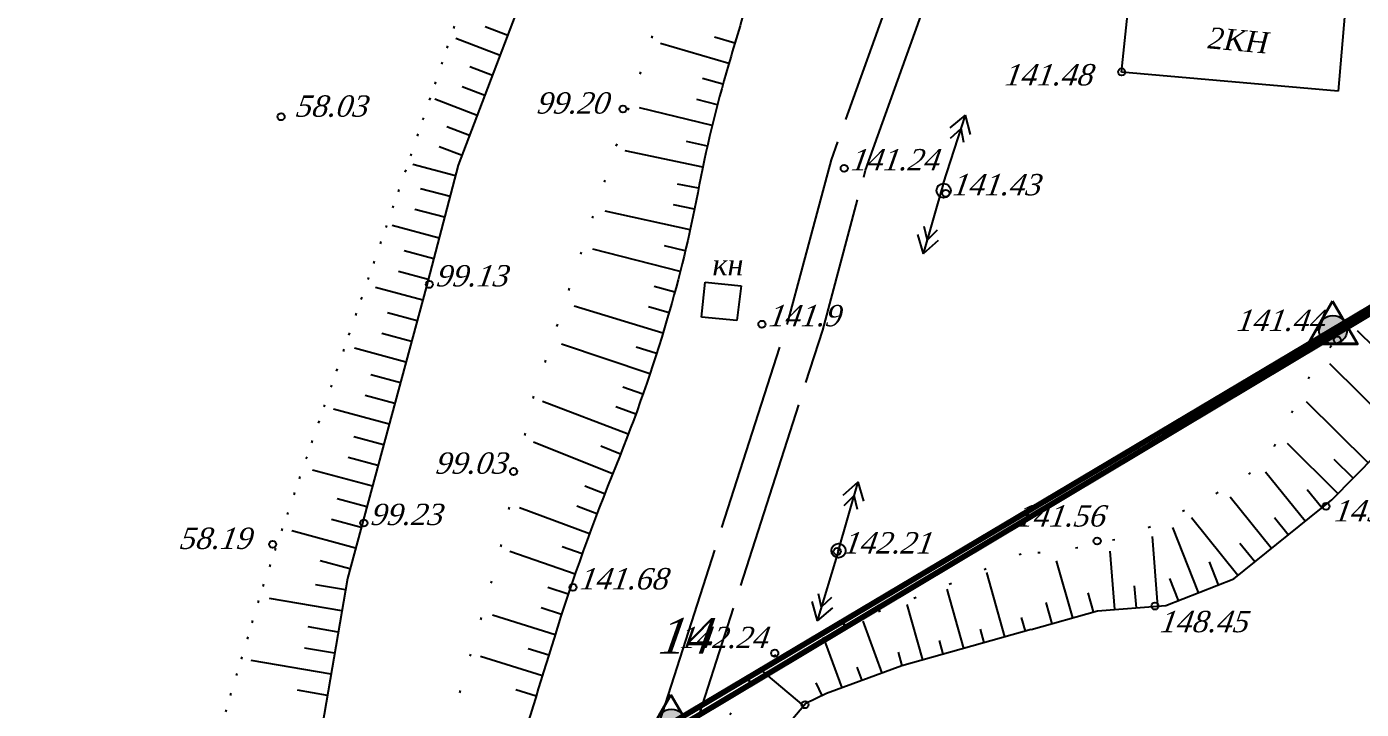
# Model space of a CAD drawing. Header units: millimetres. Extents: x 1400 to 7029, y -1119 to 1612.
# Drawn here: x 3235.7 to 3292, y 1296.1 to 1324.9 of the extents above; entities that cross this region are included whole.
import ezdxf
from ezdxf.lldxf.tags import DXFTag

# ---------------------------------------------------------------- set-up
doc = ezdxf.new("R2010")
doc.units = ezdxf.units.MM
doc.set_wipeout_variables(frame=1)
for name, pattern in [('ADOT1', [1.6, 0.1, -1.5]), ('AHIDDEN2', [3, 1.5, -1.5]), ('AHIDDEN5', [9, 8, -1]), ('KONTUR', [1.5, 0, -1.5])]:
    doc.linetypes.add(name, pattern=pattern)
for name, color, linetype in [('01_Горизонт_58', 7, 'Continuous'), ('01_Горизонт_72', 7, 'Continuous'), ('01_Горизонт_86', 7, 'Continuous'), ('02_Горизонт_100', 7, 'Continuous'), ('02_Горизонт_112', 7, 'Continuous'), ('0_Лицензия', 6, 'Continuous'), ('авт_дор', 7, 'Continuous'), ('НАДЗЕМКА', 7, 'Continuous'), ('ПИКЕТЫ', 7, 'Continuous'), ('РАСТИТ', 7, 'Continuous'), ('РЕЛЬЕФ', 7, 'Continuous'), ('СІТУАЦІЯ', 7, 'Continuous')]:
    doc.layers.add(name, color=color, linetype=linetype)
doc.styles.add('russ', font='timesi.ttf')
doc.styles.add('universw', font='timesi.ttf', dxfattribs={"oblique": 10})
tags = doc.linetypes.add('New Line1', pattern=[1.5, 1, -0.5]).pattern_tags.tags
tags[6:7] = [DXFTag(74, 4), DXFTag(75, 0), DXFTag(340, '0'), DXFTag(46, 1.0), DXFTag(50, 0.0), DXFTag(44, 0.0), DXFTag(45, 0.0)]
tags[4:5] = [DXFTag(74, 4), DXFTag(75, 0), DXFTag(340, '0'), DXFTag(46, 1.0), DXFTag(50, 0.0), DXFTag(44, 0.0), DXFTag(45, 0.0)]

# ---------------------------------------------------------------- blocks, each defined once
blk = doc.blocks.new('108')
at = {"color": 0, "linetype": 'Continuous', "lineweight": 0}
blk.add_wipeout([(0.506, -0.115), (0.515, -0.061), (0.519, -0.007), (0.517, 0.047), (0.509, 0.101), (0.496, 0.154), (0.477, 0.205), (0.453, 0.253), (0.424, 0.299), (0.39, 0.342), (0.352, 0.381), (0.31, 0.416), (0.265, 0.446), (0.217, 0.471), (0.166, 0.491), (0.114, 0.506), (0.06, 0.515), (0.006, 0.519), (-0.048, 0.517), (-0.102, 0.509), (-0.155, 0.496), (-0.206, 0.477), (-0.255, 0.453), (-0.301, 0.424), (-0.343, 0.39), (-0.382, 0.352), (-0.417, 0.31), (-0.447, 0.265), (-0.472, 0.217), (-0.493, 0.166), (-0.507, 0.114), (-0.517, 0.06), (-0.52, 0.006), (-0.518, -0.048), (-0.51, -0.102), (-0.497, -0.155), (-0.478, -0.206), (-0.454, -0.255), (-0.425, -0.301), (-0.391, -0.343), (-0.353, -0.382), (-0.311, -0.417), (-0.266, -0.447), (-0.218, -0.472), (-0.167, -0.493), (-0.115, -0.507), (-0.061, -0.517), (-0.007, -0.52), (0.047, -0.518), (0.101, -0.51), (0.154, -0.497), (0.205, -0.478), (0.253, -0.454), (0.299, -0.425), (0.342, -0.391), (0.381, -0.353), (0.416, -0.311), (0.446, -0.266), (0.471, -0.218), (0.492, -0.167)], dxfattribs=at)
at = {"linetype": 'Continuous'}
h = blk.add_hatch(color=0, dxfattribs=at)
edge = h.paths.add_edge_path()
edge.add_arc((0, 0), 0.0196, 0, 360)
at = {"color": 0, "linetype": 'Continuous'}
for radius in [0.5, 0.0196]:
    blk.add_circle((0, 0), radius, dxfattribs=at)
blk = doc.blocks.new('115_3')
at = {"color": 0, "linetype": 'Continuous'}
for p, q in [((0, 0), (5.1, 0)), ((3.223, 0.492), (4.098, 0)), ((3.223, -0.492), (4.098, 0)), ((3.907, 0.759), (5.1, 0)), ((3.907, -0.759), (5.1, 0))]:
    blk.add_line(p, q, dxfattribs=at)
blk = doc.blocks.new('A$C1A8735D8')
at = {"layer": 'СІТУАЦІЯ'}
for p, q in [((0, 2.66), (1.16, 13.58)), ((1.03, 13.59), (31.4, 10.93)), ((31.4, 10.93), (30.45, 0)), ((30.45, 0), (0, 2.66))]:
    blk.add_line(p, q, dxfattribs=at)
blk = doc.blocks.new('Licenzia')
at = {"linetype": 'New Line1', "lineweight": 25}
h = blk.add_hatch(color=6, dxfattribs=at)
h.dxf.hatch_style = 1
h.set_gradient(color1=(255, 0, 255), color2=(255, 0, 255), centered=1, tint=1, name='INVCYLINDER')
edge = h.paths.add_edge_path()
edge.add_arc((0, 0), 2, 0, 360)
at = {"color": 6, "linetype": 'Continuous', "lineweight": 40, "flags": 128}
blk.add_lwpolyline([(-0.08, 4.01), (-3.48, -1.99), (3.45, -1.99)], close=True, dxfattribs=at)
at = {"color": 10, "linetype": 'Continuous', "lineweight": 25}
blk.add_circle((0, 0), 2, dxfattribs=at)

msp = doc.modelspace()

# ---------------------------------------------------------------- linework, layer by layer
at = {"color": 7, "linetype": 'Continuous', "lineweight": 50, "flags": 128}
msp.add_lwpolyline([(3321.6162, 1442.5531), (3352.5862, 1378.3688, -0.3890194), (3341.7619, 1342.4171), (3263.709, 1296.0172, 0.1581167), (3262.4872, 1294.6265), (3247.8038, 1262.5504), (3254.4803, 1259.8593), (3253.1696, 1256.3419), (3238.9968, 1213.3162)], format="xyb", dxfattribs=at)
at = {"layer": '01_Горизонт_58', "color": 0, "linetype": 'Continuous'}
for p, q in [((3255.9646, 1324.5312), (3255.0078, 1324.8956)), ((3255.6431, 1323.687), (3253.7702, 1324.4003)), ((3255.3215, 1322.8428), (3254.3647, 1323.2072)), ((3255, 1321.9985), (3254.0432, 1322.363)), ((3254.3569, 1320.3101), (3253.4001, 1320.6745)), ((3254.0353, 1319.4658), (3253.0785, 1319.8303)), ((3253.7614, 1318.6063), (3251.9534, 1319.0815)), ((3253.5318, 1317.7326), (3252.278, 1318.0621)), ((3253.3021, 1316.8589), (3252.0484, 1317.1884)), ((3253.0725, 1315.9852), (3251.0864, 1316.5072)), ((3252.8429, 1315.1115), (3251.5892, 1315.4409)), ((3252.6133, 1314.2377), (3251.3596, 1314.5672)), ((3252.3796, 1313.3651), (3250.3905, 1313.9042)), ((3252.1433, 1312.4932), (3250.8913, 1312.8325)), ((3251.9069, 1311.6212), (3250.655, 1311.9606)), ((3251.6706, 1310.7493), (3249.5041, 1311.3365)), ((3251.4343, 1309.8774), (3250.1823, 1310.2167)), ((3251.198, 1309.0054), (3249.946, 1309.3448)), ((3250.9616, 1308.1335), (3248.6177, 1308.7688)), ((3250.7253, 1307.2616), (3249.4733, 1307.6009)), ((3250.2527, 1305.5177), (3247.7314, 1306.2011)), ((3250.489, 1306.3896), (3249.237, 1306.729)), ((3250.0163, 1304.6458), (3248.7644, 1304.9851)), ((3249.78, 1303.7738), (3248.528, 1304.1132)), ((3249.5437, 1302.9019), (3246.8596, 1303.6294)), ((3249.3074, 1302.03), (3248.0554, 1302.3693)), ((3249.1164, 1301.148), (3247.8508, 1301.364)), ((3248.9645, 1300.2575), (3245.9135, 1300.778)), ((3248.8126, 1299.367), (3247.5469, 1299.5829)), ((3248.6606, 1298.4765), (3247.395, 1298.6924)), ((3248.5087, 1297.586), (3245.1307, 1298.1623)), ((3248.3568, 1296.6954), (3247.0912, 1296.9114))]:
    msp.add_line(p, q, dxfattribs=at)
at = {"layer": '01_Горизонт_58', "linetype": 'ADOT1', "flags": 128}
msp.add_lwpolyline([(3265.4218, 1371.2424), (3263.9317, 1366.5134), (3261.5166, 1356.4688), (3260.4815, 1350.304), (3260.0035, 1345.232), (3259.6585, 1341.8263), (3258.5803, 1337.8171), (3255.6974, 1330.804), (3251.9712, 1319.7678), (3247.1993, 1305.9439), (3245.6713, 1301.4228), (3243.1961, 1293.1523), (3242.9248, 1292.1991)], dxfattribs=at)
at = {"layer": '01_Горизонт_58', "color": 0, "linetype": 'Continuous', "flags": 128}
msp.add_lwpolyline([(3266.8388, 1370.8746), (3265.6265, 1366.1387), (3264.094, 1360.8862), (3262.7318, 1354.9574), (3261.7685, 1348.3918), (3261.4182, 1342.7016), (3261.243, 1339.7251), (3259.9224, 1335.541), (3257.8206, 1330.8138), (3256.507, 1325.9552), (3253.8803, 1319.0587), (3252.5229, 1313.8938), (3249.1982, 1301.6271), (3247.9827, 1294.503), (3247.4792, 1291.3467)], dxfattribs=at)
at = {"layer": '01_Горизонт_58', "color": 7, "linetype": 'Continuous'}
for centre in [(3246.4003, 1321.0995), (3246.4003, 1321.0995), (3252.6572, 1314.0292), (3249.8924, 1303.9654), (3246.0433, 1303.0665)]:
    msp.add_circle(centre, 0.15, dxfattribs=at)
at = {"layer": '01_Горизонт_72', "color": 0, "linetype": 'Continuous'}
for p, q in [((3255.9646, 1324.5312), (3255.0078, 1324.8956)), ((3255.6431, 1323.687), (3253.7702, 1324.4003)), ((3255.3215, 1322.8428), (3254.3647, 1323.2072)), ((3255, 1321.9985), (3254.0432, 1322.363)), ((3254.3569, 1320.3101), (3253.4001, 1320.6745)), ((3254.0353, 1319.4658), (3253.0785, 1319.8303)), ((3253.7614, 1318.6063), (3251.9534, 1319.0815)), ((3253.5318, 1317.7326), (3252.278, 1318.0621)), ((3253.3021, 1316.8589), (3252.0484, 1317.1884)), ((3253.0725, 1315.9852), (3251.0864, 1316.5072)), ((3252.8429, 1315.1115), (3251.5892, 1315.4409)), ((3252.6133, 1314.2377), (3251.3596, 1314.5672)), ((3252.3796, 1313.3651), (3250.3905, 1313.9042)), ((3252.1433, 1312.4932), (3250.8913, 1312.8325)), ((3251.9069, 1311.6212), (3250.655, 1311.9606)), ((3251.6706, 1310.7493), (3249.5041, 1311.3365)), ((3251.4343, 1309.8774), (3250.1823, 1310.2167)), ((3251.198, 1309.0054), (3249.946, 1309.3448)), ((3250.9616, 1308.1335), (3248.6177, 1308.7688)), ((3250.7253, 1307.2616), (3249.4733, 1307.6009)), ((3250.2527, 1305.5177), (3247.7314, 1306.2011)), ((3250.489, 1306.3896), (3249.237, 1306.729)), ((3250.0163, 1304.6458), (3248.7644, 1304.9851)), ((3249.78, 1303.7738), (3248.528, 1304.1132)), ((3249.5437, 1302.9019), (3246.8596, 1303.6294)), ((3249.3074, 1302.03), (3248.0554, 1302.3693)), ((3249.1164, 1301.148), (3247.8508, 1301.364)), ((3248.9645, 1300.2575), (3245.9135, 1300.778)), ((3248.8126, 1299.367), (3247.5469, 1299.5829)), ((3248.6606, 1298.4765), (3247.395, 1298.6924)), ((3248.5087, 1297.586), (3245.1307, 1298.1623)), ((3248.3568, 1296.6954), (3247.0912, 1296.9114))]:
    msp.add_line(p, q, dxfattribs=at)
at = {"layer": '01_Горизонт_72', "color": 7, "linetype": 'Continuous'}
for centre in [(3246.4003, 1321.0995), (3252.6572, 1314.0292), (3249.8924, 1303.9654), (3246.0433, 1303.0665)]:
    msp.add_circle(centre, 0.15, dxfattribs=at)
at = {"layer": '01_Горизонт_86', "color": 0, "linetype": 'Continuous'}
for p, q in [((3255.9646, 1324.5312), (3255.0078, 1324.8956)), ((3255.6431, 1323.687), (3253.7702, 1324.4003)), ((3255.3215, 1322.8428), (3254.3647, 1323.2072)), ((3255, 1321.9985), (3254.0432, 1322.363)), ((3254.6784, 1321.1543), (3252.8929, 1321.8344)), ((3254.3569, 1320.3101), (3253.4001, 1320.6745)), ((3254.0353, 1319.4658), (3253.0785, 1319.8303)), ((3253.7614, 1318.6063), (3251.9534, 1319.0815)), ((3253.5318, 1317.7326), (3252.278, 1318.0621)), ((3253.3021, 1316.8589), (3252.0484, 1317.1884)), ((3253.0725, 1315.9852), (3251.0864, 1316.5072)), ((3252.8429, 1315.1115), (3251.5892, 1315.4409)), ((3252.6133, 1314.2377), (3251.3596, 1314.5672)), ((3252.3796, 1313.3651), (3250.3905, 1313.9042)), ((3252.1433, 1312.4932), (3250.8913, 1312.8325)), ((3251.9069, 1311.6212), (3250.655, 1311.9606)), ((3251.6706, 1310.7493), (3249.5041, 1311.3365)), ((3251.4343, 1309.8774), (3250.1823, 1310.2167)), ((3251.198, 1309.0054), (3249.946, 1309.3448)), ((3250.9616, 1308.1335), (3248.6177, 1308.7688)), ((3250.7253, 1307.2616), (3249.4733, 1307.6009)), ((3250.2527, 1305.5177), (3247.7314, 1306.2011)), ((3250.489, 1306.3896), (3249.237, 1306.729)), ((3250.0163, 1304.6458), (3248.7644, 1304.9851)), ((3249.78, 1303.7738), (3248.528, 1304.1132)), ((3249.5437, 1302.9019), (3246.8596, 1303.6294)), ((3249.3074, 1302.03), (3248.0554, 1302.3693)), ((3249.1164, 1301.148), (3247.8508, 1301.364)), ((3248.9645, 1300.2575), (3245.9135, 1300.778)), ((3248.8126, 1299.367), (3247.5469, 1299.5829)), ((3248.6606, 1298.4765), (3247.395, 1298.6924)), ((3248.5087, 1297.586), (3245.1307, 1298.1623)), ((3248.3568, 1296.6954), (3247.0912, 1296.9114))]:
    msp.add_line(p, q, dxfattribs=at)
at = {"layer": '01_Горизонт_86', "color": 7, "linetype": 'Continuous'}
for centre in [(3246.4003, 1321.0995), (3252.6572, 1314.0292), (3249.8924, 1303.9654), (3246.0433, 1303.0665)]:
    msp.add_circle(centre, 0.15, dxfattribs=at)
at = {"layer": '02_Горизонт_100', "color": 0, "linetype": 'Continuous'}
for p, q in [((3265.5516, 1324.2054), (3264.6885, 1324.4605)), ((3265.2972, 1323.341), (3262.4166, 1324.1847)), ((3265.0501, 1322.4746), (3264.1827, 1322.7147)), ((3264.5967, 1320.7306), (3261.5228, 1321.4783)), ((3264.8165, 1321.6044), (3263.9455, 1321.8308)), ((3264.3906, 1319.8535), (3263.5129, 1320.0524)), ((3264.1984, 1318.9732), (3260.9224, 1319.6616)), ((3264.0201, 1318.09), (3263.1365, 1318.2612)), ((3263.6607, 1316.3243), (3260.082, 1317.112)), ((3263.8472, 1317.2058), (3262.9652, 1317.3849)), ((3263.2447, 1314.571), (3259.5549, 1315.51)), ((3263.4598, 1315.446), (3262.5841, 1315.6537)), ((3263.0154, 1313.6997), (3262.147, 1313.9358)), ((3262.515, 1311.9686), (3258.7654, 1313.1132)), ((3262.772, 1312.8322), (3261.9075, 1313.0824)), ((3261.9651, 1310.2526), (3258.2352, 1311.5052)), ((3262.246, 1311.1087), (3261.3889, 1311.3834)), ((3261.6723, 1309.4005), (3260.8232, 1309.6988)), ((3261.0515, 1307.7088), (3257.4387, 1309.0918)), ((3261.3678, 1308.5525), (3260.5228, 1308.8626)), ((3260.386, 1306.0342), (3257.0526, 1307.3757)), ((3260.7236, 1306.8696), (3259.8876, 1307.203)), ((3260.0538, 1305.1967), (3259.2156, 1305.5245)), ((3259.4141, 1303.5121), (3256.4557, 1304.6021)), ((3259.7298, 1304.356), (3258.8884, 1304.6754)), ((3259.1068, 1302.6651), (3258.2593, 1302.9679)), ((3258.8079, 1301.8151), (3256.0605, 1302.7663)), ((3258.5173, 1300.9623), (3257.664, 1301.2483)), ((3257.9615, 1299.2481), (3255.3172, 1300.0768)), ((3258.2352, 1300.1066), (3257.3791, 1300.3841)), ((3257.4272, 1297.5271), (3254.8185, 1298.3331)), ((3257.6937, 1298.3878), (3256.8342, 1298.6547)), ((3257.1618, 1296.6661), (3256.3015, 1296.9306))]:
    msp.add_line(p, q, dxfattribs=at)
at = {"layer": '02_Горизонт_100', "color": 7, "linetype": 'Continuous'}
for centre in [(3260.8282, 1321.4243), (3256.212, 1306.136), (3258.7189, 1301.2521)]:
    msp.add_circle(centre, 0.15, dxfattribs=at)
at = {"layer": '02_Горизонт_112', "color": 0, "linetype": 'Continuous'}
for p, q in [((3265.5516, 1324.2054), (3264.6885, 1324.4605)), ((3265.2972, 1323.341), (3262.4166, 1324.1847)), ((3265.0501, 1322.4746), (3264.1827, 1322.7147)), ((3264.5967, 1320.7306), (3261.5228, 1321.4783)), ((3264.8165, 1321.6044), (3263.9455, 1321.8308)), ((3264.3906, 1319.8535), (3263.5129, 1320.0524)), ((3264.1984, 1318.9732), (3260.9224, 1319.6616)), ((3264.0201, 1318.09), (3263.1365, 1318.2612)), ((3263.6607, 1316.3243), (3260.082, 1317.112)), ((3263.8472, 1317.2058), (3262.9652, 1317.3849)), ((3263.2447, 1314.571), (3259.5549, 1315.51)), ((3263.4598, 1315.446), (3262.5841, 1315.6537)), ((3263.0154, 1313.6997), (3262.147, 1313.9358)), ((3262.515, 1311.9686), (3258.7654, 1313.1132)), ((3262.772, 1312.8322), (3261.9075, 1313.0824)), ((3261.9651, 1310.2526), (3258.2352, 1311.5052)), ((3262.246, 1311.1087), (3261.3889, 1311.3834)), ((3261.6723, 1309.4005), (3260.8232, 1309.6988)), ((3261.0515, 1307.7088), (3257.4387, 1309.0918)), ((3261.3678, 1308.5525), (3260.5228, 1308.8626)), ((3260.386, 1306.0342), (3257.0526, 1307.3757)), ((3260.7236, 1306.8696), (3259.8876, 1307.203)), ((3260.0538, 1305.1967), (3259.2156, 1305.5245)), ((3259.4141, 1303.5121), (3256.4557, 1304.6021)), ((3259.7298, 1304.356), (3258.8884, 1304.6754)), ((3259.1068, 1302.6651), (3258.2593, 1302.9679)), ((3258.8079, 1301.8151), (3256.0605, 1302.7663)), ((3258.5173, 1300.9623), (3257.664, 1301.2483)), ((3257.9615, 1299.2481), (3255.3172, 1300.0768)), ((3258.2352, 1300.1066), (3257.3791, 1300.3841)), ((3257.4272, 1297.5271), (3254.8185, 1298.3331)), ((3257.6937, 1298.3878), (3256.8342, 1298.6547)), ((3257.1618, 1296.6661), (3256.3015, 1296.9306))]:
    msp.add_line(p, q, dxfattribs=at)
at = {"layer": '02_Горизонт_112', "color": 0, "linetype": 'Continuous', "flags": 128}
msp.add_lwpolyline([(3266.1529, 1326.2181, 0.0021086), (3265.2805, 1323.2837, 0.0242427), (3263.9815, 1317.889, -0.0246496), (3262.6996, 1312.5842, -0.0251711), (3260.5386, 1306.411, 0.0212315), (3257.9196, 1299.1141, 0.0022356), (3256.162, 1293.3847, 0.0053794), (3255.4678, 1290.9928, 0.0073294), (3254.7205, 1288.1496, -0.0040536), (3253.4031, 1283.0003, -0.009329), (3252.5644, 1280.053, -0.0154986), (3251.972, 1278.3059, -0.098399), (3251.1332, 1276.95, -0.0437288), (3248.4878, 1274.5675, -0.0208469), (3243.6288, 1271.214, -0.0177865), (3237.6482, 1267.7353, -0.0031929), (3236.4759, 1267.1177, -0.0006786), (3230.9379, 1264.2547, -0.0187834), (3224.2731, 1261.1316, -0.0135963), (3214.8074, 1257.4225)], format="xyb", dxfattribs=at)
at = {"layer": '02_Горизонт_112', "color": 7, "linetype": 'Continuous'}
for centre in [(3260.8282, 1321.4243), (3256.212, 1306.136), (3258.7189, 1301.2521)]:
    msp.add_circle(centre, 0.15, dxfattribs=at)
at = {"layer": 'авт_дор', "linetype": 'Continuous'}
for p, q in [((3273.4784, 1298.1896), (3272.8253, 1300.5229)), ((3276.0785, 1298.9174), (3275.9168, 1299.4952)), ((3268.4609, 1296.2574), (3266.6006, 1297.8192)), ((3269.2396, 1296.6894), (3268.9789, 1297.2298))]:
    msp.add_line(p, q, dxfattribs=at)
at = {"layer": 'авт_дор', "color": 7, "linetype": 'AHIDDEN5', "flags": 128}
for points in [[(3122.5407, 1197.4874), (3125.9858, 1197.0148), (3128.8617, 1196.9361), (3131.0011, 1197.4151), (3144.2909, 1204.0099), (3153.7399, 1208.7294), (3162.2463, 1210.8577), (3170.119, 1214.1377), (3186.681, 1221.7962), (3205.1101, 1228.8419), (3213.821, 1232.5335), (3214.6584, 1233.5901), (3214.7938, 1234.3343), (3212.0494, 1241.8734), (3212.3183, 1243.7129), (3213.4322, 1246.277), (3216.4278, 1247.3885), (3232.7532, 1252.8344), (3242.3958, 1258.0427), (3250.2232, 1262.9722), (3252.4921, 1264.9462), (3253.2598, 1267.5237), (3257.4743, 1276.5891), (3260.7546, 1290.5365), (3267.8205, 1312.5284), (3269.6323, 1319.2888), (3275.3896, 1335.3681), (3283.9507, 1359.6404), (3285.3504, 1363.8955)], [(3122.3368, 1196.0013), (3125.863, 1195.5176), (3129.0073, 1195.4315), (3131.5056, 1195.9909), (3144.9594, 1202.6671), (3154.2632, 1207.3141), (3162.7194, 1209.4299), (3170.7224, 1212.7642), (3187.2643, 1220.4133), (3205.6708, 1227.4503), (3214.7588, 1231.3018), (3216.067, 1232.9524), (3216.3424, 1234.4655), (3213.5884, 1242.0309), (3213.7736, 1243.2984), (3214.5533, 1245.0931), (3216.9261, 1245.9735), (3233.3514, 1251.4527), (3243.1527, 1256.7467), (3251.1205, 1261.7646), (3253.8053, 1264.1005), (3254.6662, 1266.9906), (3258.8992, 1276.0961), (3262.201, 1290.1347), (3269.2599, 1312.1046), (3271.0653, 1318.8411), (3276.803, 1334.8658), (3285.368, 1359.1489), (3286.7958, 1363.1826)]]:
    msp.add_lwpolyline(points, dxfattribs=at)
at = {"layer": 'ПИКЕТЫ', "color": 7, "linetype": 'Continuous'}
for centre in [(3281.8753, 1322.9925), (3270.1663, 1318.9245), (3266.6923, 1312.3485), (3290.9786, 1311.6852), (3290.4998, 1304.6679), (3280.8434, 1303.2053), (3283.2806, 1300.4632), (3267.2353, 1298.4765), (3268.5133, 1296.3015)]:
    msp.add_circle(centre, 0.15, dxfattribs=at)
at = {"layer": 'РЕЛЬЕФ', "color": 7, "linetype": 'Continuous'}
for p, q in [((3294.8388, 1309.0965), (3291.8242, 1312.0748)), ((3293.5596, 1307.8017), (3290.654, 1310.6724)), ((3292.2804, 1306.507), (3289.6771, 1309.079)), ((3291.0012, 1305.2122), (3288.8726, 1307.3152)), ((3291.6408, 1305.8596), (3290.8469, 1306.644)), ((3289.6133, 1304.0377), (3287.9437, 1306.1051)), ((3290.3213, 1304.6095), (3289.7068, 1305.3704)), ((3288.1973, 1302.8942), (3286.451, 1305.0565)), ((3286.7813, 1301.7507), (3284.8198, 1304.1796)), ((3288.9053, 1303.466), (3288.3275, 1304.1814)), ((3283.4026, 1300.4622), (3283.1723, 1303.4018)), ((3285.1192, 1301.0306), (3284.041, 1303.7823)), ((3287.4893, 1302.3224), (3286.8559, 1303.1067)), ((3279.8112, 1299.9674), (3279.1314, 1302.371)), ((3281.5881, 1300.32), (3281.395, 1302.7849)), ((3285.9665, 1301.3626), (3285.588, 1302.3286)), ((3282.4954, 1300.3911), (3282.4229, 1301.3155)), ((3284.2719, 1300.6986), (3283.9089, 1301.625)), ((3278.9355, 1299.7198), (3278.6839, 1300.6095)), ((3280.6869, 1300.2151), (3280.4586, 1301.0224))]:
    msp.add_line(p, q, dxfattribs=at)
at = {"layer": 'РЕЛЬЕФ', "linetype": 'Continuous'}
for p, q in [((3276.9452, 1299.1601), (3276.1833, 1301.8819)), ((3275.2118, 1298.6748), (3274.5122, 1301.1742)), ((3271.7666, 1297.6379), (3270.9629, 1299.8246)), ((3277.8119, 1299.4027), (3277.6501, 1299.9804)), ((3270.0771, 1297.0169), (3269.2915, 1299.1544)), ((3274.3451, 1298.4322), (3274.1834, 1299.01)), ((3272.6118, 1297.947), (3272.45, 1298.5248)), ((3270.9218, 1297.3274), (3270.7148, 1297.8906))]:
    msp.add_line(p, q, dxfattribs=at)
at = {"layer": 'РЕЛЬЕФ', "color": 7, "linetype": 'ADOT1', "flags": 128}
msp.add_lwpolyline([(3325.2534, 1322.0112, 0.0287965), (3323.0385, 1322.8687, 0.0773715), (3322.1609, 1323.008, 0.0048977), (3318.8003, 1322.9849, 0.0062683), (3316.1754, 1322.9083, 0.002478), (3313.2517, 1322.7717, 0.0025299), (3310.3894, 1322.6093, 0.0305204), (3307.6377, 1322.2697, 0.0223709), (3303.955, 1321.4131, 0.0731905), (3299.8455, 1319.5809, 0.048366), (3294.4918, 1315.4073, 0.0143552), (3292.1651, 1313.0706, 0.0191049), (3290.5379, 1311.2016, 0.0794766), (3289.029, 1308.5635, -0.0989702), (3287.7319, 1306.4862, -0.0710991), (3286.773, 1305.7213, -0.0227281), (3283.3953, 1303.9373, -0.0546226), (3281.027, 1303.1225, -0.0413747), (3277.7567, 1302.6634)], format="xyb", dxfattribs=at)
at = {"layer": 'РЕЛЬЕФ', "color": 7, "linetype": 'Continuous', "flags": 128}
msp.add_lwpolyline([(3278.0599, 1299.4721), (3280.8546, 1300.2625), (3283.7352, 1300.4883), (3286.6158, 1301.617), (3290.739, 1304.9469), (3297.3549, 1311.6432), (3300.7467, 1314.4343), (3302.2929, 1315.5307), (3304.8368, 1317.624), (3306.6823, 1318.0227), (3310.3734, 1318.5709), (3314.5294, 1319.3697), (3320.2655, 1319.3199), (3322.56, 1319.27), (3323.3081, 1318.971)], dxfattribs=at)
at = {"layer": 'РЕЛЬЕФ', "linetype": 'KONTUR', "flags": 128}
msp.add_lwpolyline([(3277.635, 1302.6582), (3274.0742, 1301.1503), (3269.7394, 1299.5265), (3266.5656, 1298.0572), (3265.0174, 1295.3121), (3264.0857, 1292.9035), (3263.9696, 1289.4237), (3264.0857, 1288.5732), (3265.1694, 1285.828), (3266.5627, 1285.3254)], dxfattribs=at)
at = {"layer": 'РЕЛЬЕФ', "flags": 128}
msp.add_lwpolyline([(3278.0599, 1299.4721), (3272.5945, 1297.9422), (3269.4114, 1296.7723), (3268.5406, 1296.3523), (3267.7598, 1295.4224), (3266.3785, 1292.3626), (3265.3275, 1289.5429), (3265.5076, 1287.563), (3265.8986, 1286.143), (3266.319, 1285.4831)], dxfattribs=at)
at = {"layer": 'СІТУАЦІЯ'}
for p, q in [((3264.1437, 1312.6528), (3264.2953, 1314.124)), ((3264.2953, 1314.124), (3265.8214, 1313.9669)), ((3265.8214, 1313.9669), (3265.6301, 1312.4998)), ((3265.6301, 1312.4998), (3264.138, 1312.6534))]:
    msp.add_line(p, q, dxfattribs=at)

# ---------------------------------------------------------------- block references
at = {"layer": '0_Лицензия', "color": 6, "linetype": 'New Line1', "lineweight": 25, "xscale": 0.3, "yscale": 0.3, "zscale": 0.3}
for p in [(3290.7919, 1312.1171), (3262.8726, 1295.52)]:
    msp.add_blockref('Licenzia', p, dxfattribs=at)
at = {"layer": 'СІТУАЦІЯ', "xscale": 0.3, "yscale": 0.3, "zscale": 0.3}
msp.add_blockref('A$C1A8735D8', (3281.8716, 1322.1851), dxfattribs=at)

# ---------------------------------------------------------------- texts
at = {"layer": '01_Горизонт_58', "color": 7, "linetype": 'Continuous', "style": 'universw', "oblique": 10}
for s, p in [('58.03', (3247.0003, 1321.0995)), ('58.03', (3247.0003, 1321.0995)), ('99.13', (3252.9258, 1313.9425)), ('99.23', (3250.1609, 1303.8787)), ('58.19', (3242.1029, 1302.8707))]:
    msp.add_text(s, height=0.9, dxfattribs=at).set_placement(p)
at = {"layer": '01_Горизонт_72', "color": 7, "linetype": 'Continuous', "style": 'universw', "oblique": 10}
for s, p in [('58.03', (3247.0003, 1321.0995)), ('99.13', (3252.9258, 1313.9425)), ('99.23', (3250.1609, 1303.8787)), ('58.19', (3242.1029, 1302.8707))]:
    msp.add_text(s, height=0.9, dxfattribs=at).set_placement(p)
at = {"layer": '01_Горизонт_86', "color": 7, "linetype": 'Continuous', "style": 'universw', "oblique": 10}
for s, p in [('58.03', (3247.0003, 1321.0995)), ('99.13', (3252.9258, 1313.9425)), ('99.23', (3250.1609, 1303.8787)), ('58.19', (3242.1029, 1302.8707))]:
    msp.add_text(s, height=0.9, dxfattribs=at).set_placement(p)
at = {"layer": '02_Горизонт_100', "color": 7, "linetype": 'Continuous', "style": 'universw', "oblique": 10}
for s, p in [('99.20', (3257.1701, 1321.2312)), ('99.03', (3252.8947, 1306.043)), ('141.68', (3258.9874, 1301.1654))]:
    msp.add_text(s, height=0.9, dxfattribs=at).set_placement(p)
at = {"layer": '02_Горизонт_112', "color": 7, "linetype": 'Continuous', "style": 'universw', "oblique": 10}
for s, p in [('99.20', (3257.1701, 1321.2312)), ('99.03', (3252.8947, 1306.043)), ('141.68', (3258.9874, 1301.1654))]:
    msp.add_text(s, height=0.9, dxfattribs=at).set_placement(p)
at = {"layer": '0_Лицензия', "color": 6, "linetype": 'New Line1', "lineweight": 25, "insert": (3262.2999, 1299.9581), "char_height": 1.5, "attachment_point": 1, "style": 'universw'}
msp.add_mtext_dynamic_manual_height_columns('14', width=7.234357, gutter_width=15, heights=[6.4231], dxfattribs=at)
at = {"layer": 'ПИКЕТЫ', "color": 7, "linetype": 'Continuous', "style": 'universw', "oblique": 10}
for s, p in [('141.48', (3276.919, 1322.42)), ('141.24', (3270.4348, 1318.8378)), ('141.9', (3266.9608, 1312.2618)), ('141.44', (3286.7091, 1312.0646)), ('141.56', (3277.438, 1303.8158)), ('149.12', (3290.8275, 1304.0318)), ('148.45', (3283.4769, 1299.3596)), ('142.24', (3263.2145, 1298.6884))]:
    msp.add_text(s, height=0.9, dxfattribs=at).set_placement(p)
at = {"layer": 'РАСТИТ', "linetype": 'AHIDDEN2', "style": 'russ'}
msp.add_text('кн', height=0.9, dxfattribs=at).set_placement((3264.6051, 1314.4146))
at = {"layer": 'СІТУАЦІЯ', "style": 'russ'}
msp.add_text('2КН', height=0.9, rotation=354.86255, dxfattribs=at).set_placement((3285.4826, 1323.9887))

# ---------------------------------------------------------------- next in the draw order: block references
at = {"layer": 'НАДЗЕМКА', "color": 7, "xscale": 0.6, "yscale": 0.6, "zscale": 0.6}
for p in [(3274.3603, 1317.9845), (3269.9244, 1302.7997)]:
    msp.add_blockref('108', p, dxfattribs=at)

# ---------------------------------------------------------------- next in the draw order: linework, layer by layer
at = {"color": 6, "linetype": 'Continuous', "lineweight": 60, "flags": 128}
msp.add_lwpolyline([(3374.7034, 1362.0214, 0.24, 0.24, 0), (3263.109, 1295.3115, 0.24, 0.24, 0), (3249.1634, 1263.3117, 0.24, 0.24, 0), (3217.6097, 1221.1407, 0.24, 0.24, 0), (3221.9504, 1124.988, 0.24, 0.24, 0), (3074.2504, 1171.2569, 0.24, 0.24, 0), (2925.548, 1186.5997, 0.24, 0.24, 0), (2941.5578, 1368.4142, 0.24, 0.24, 0), (2942.8387, 1415.2605, 0, 0, 0), (3036.3911, 1417.5492, 0.24, 0.24, 0), (3140.0267, 1452.3008, 0.24, 0.24, 0), (3197.9798, 1458.7744, 0.24, 0.24, 0), (3315.7553, 1456.3401, 0.24, 0.24, 0), (3351.4513, 1474.3275, 0.24, 0.24, 0), (3374.7043, 1474.2089, 0.24, 0.24, 0)], format="xyseb", dxfattribs=at)
at = {"color": 1, "linetype": 'Continuous', "lineweight": 211, "const_width": 0.24, "flags": 128}
msp.add_lwpolyline([(2943.1308, 1414.9675), (3036.4436, 1417.2504), (3140.0917, 1452.0062), (3197.9934, 1458.474), (3315.097, 1456.064), (3363.654, 1355.4312), (3262.8726, 1295.52), (3248.9023, 1263.4635), (3217.3052, 1221.2345), (3221.6314, 1125.4023), (3074.3112, 1171.5522), (2925.8727, 1186.8678), (2941.8575, 1368.3969)], close=True, dxfattribs=at)
at = {"layer": '01_Горизонт_72', "linetype": 'ADOT1', "flags": 128}
msp.add_lwpolyline([(3274.7755, 1394.0224), (3273.8826, 1390.4186), (3271.9284, 1385.7877), (3269.9691, 1382.1459), (3267.8559, 1378.1798), (3265.5702, 1371.7132), (3263.9317, 1366.5134), (3261.5166, 1356.4688), (3260.4815, 1350.304), (3260.0035, 1345.232), (3259.6585, 1341.8263), (3258.5803, 1337.8171), (3255.6974, 1330.804), (3251.9712, 1319.7678), (3247.1993, 1305.9439), (3245.6713, 1301.4228), (3243.1961, 1293.1523), (3242.9248, 1292.1991)], dxfattribs=at)
at = {"layer": '01_Горизонт_72', "color": 0, "linetype": 'Continuous', "flags": 128}
msp.add_lwpolyline([(3277.1865, 1392.8217), (3275.2599, 1388.1383), (3273.8587, 1385.2932), (3272.0196, 1382.9733), (3269.3048, 1377.6333), (3267.2468, 1372.4683), (3265.6265, 1366.1387), (3264.094, 1360.8862), (3262.7318, 1354.9574), (3261.7685, 1348.3918), (3261.4182, 1342.7016), (3261.243, 1339.7251), (3259.9224, 1335.541), (3257.8206, 1330.8138), (3256.507, 1325.9552), (3253.8803, 1319.0587), (3252.5229, 1313.8938), (3249.1982, 1301.6271), (3247.9827, 1294.503), (3247.4792, 1291.3467)], dxfattribs=at)
at = {"layer": '01_Горизонт_86', "linetype": 'ADOT1', "flags": 128}
msp.add_lwpolyline([(3274.7755, 1394.0224), (3273.8826, 1390.4186), (3271.9284, 1385.7877), (3269.9691, 1382.1459), (3267.8559, 1378.1798), (3265.5702, 1371.7132), (3263.9317, 1366.5134), (3261.5166, 1356.4688), (3260.4815, 1350.304), (3260.0035, 1345.232), (3259.6585, 1341.8263), (3258.5803, 1337.8171), (3255.6974, 1330.804), (3251.9712, 1319.7678), (3247.1993, 1305.9439), (3245.6713, 1301.4228), (3243.1961, 1293.1523), (3242.9248, 1292.1991)], dxfattribs=at)
at = {"layer": '01_Горизонт_86', "color": 0, "linetype": 'Continuous', "flags": 128}
msp.add_lwpolyline([(3277.1865, 1392.8217), (3275.2599, 1388.1383), (3273.8587, 1385.2932), (3272.0196, 1382.9733), (3269.3048, 1377.6333), (3267.2468, 1372.4683), (3265.6265, 1366.1387), (3264.094, 1360.8862), (3262.7318, 1354.9574), (3261.7685, 1348.3918), (3261.4182, 1342.7016), (3261.243, 1339.7251), (3259.9224, 1335.541), (3257.8206, 1330.8138), (3256.507, 1325.9552), (3253.8803, 1319.0587), (3252.5229, 1313.8938), (3249.1982, 1301.6271), (3247.9827, 1294.503), (3247.4792, 1291.3467)], dxfattribs=at)
at = {"layer": '02_Горизонт_100', "color": 0, "linetype": 'ADOT1', "flags": 128}
msp.add_lwpolyline([(3213.3879, 1259.7428), (3222.6791, 1263.739), (3230.8088, 1267.6063), (3238.4224, 1270.958), (3242.8099, 1273.4073), (3246.6812, 1276.3722), (3249.1331, 1279.9817), (3253.2625, 1294.4196), (3255.5853, 1302.541), (3257.0047, 1309.1154), (3262.4891, 1325.7447), (3265.07, 1333.2215), (3268.038, 1341.9874), (3270.0382, 1351.2689), (3271.8448, 1358.359), (3274.2966, 1363.9021), (3276.1032, 1368.9296), (3278.0389, 1374.3438), (3281.7166, 1384.3988), (3284.2975, 1392.0045), (3286.4913, 1397.1609), (3287.5236, 1401.286), (3286.7493, 1405.2822), (3286.4913, 1407.2159), (3286.1686, 1410.6964), (3288.1043, 1415.2083), (3288.4914, 1421.9116), (3287.201, 1429.5173), (3286.5981, 1436.1318)], dxfattribs=at)
at = {"layer": '02_Горизонт_112', "color": 0, "linetype": 'ADOT1', "flags": 128}
msp.add_lwpolyline([(3213.3879, 1259.7428), (3222.6791, 1263.739), (3230.8088, 1267.6063), (3238.4224, 1270.958), (3242.8099, 1273.4073), (3246.6812, 1276.3722), (3249.1331, 1279.9817), (3253.2625, 1294.4196), (3255.5853, 1302.541), (3257.0047, 1309.1154), (3262.4891, 1325.7447), (3265.07, 1333.2215), (3268.038, 1341.9874), (3270.0382, 1351.2689), (3271.8448, 1358.359), (3274.2966, 1363.9021), (3276.1032, 1368.9296), (3278.0389, 1374.3438), (3281.7166, 1384.3988), (3284.2975, 1392.0045), (3286.4913, 1397.1609), (3287.5236, 1401.286), (3286.7493, 1405.2822), (3286.4913, 1407.2159), (3286.1686, 1410.6964), (3288.1043, 1415.2083), (3288.4914, 1421.9116), (3287.201, 1429.5173), (3286.5981, 1436.1318)], dxfattribs=at)
at = {"layer": 'ПИКЕТЫ', "color": 7, "linetype": 'Continuous'}
for centre in [(3274.4563, 1317.8715), (3269.8693, 1302.7665)]:
    msp.add_circle(centre, 0.15, dxfattribs=at)

# ---------------------------------------------------------------- next in the draw order: block references
at = {"layer": 'НАДЗЕМКА', "color": 7}
for p, xscale, yscale, zscale, rotation in [((3274.3404, 1318.2626), 0.6, 0.6, 0.6, 71.9781), ((3274.3404, 1318.2626), 0.5999999999999998, 0.5999999999999998, 0.5999999999999998, 254.0482), ((3269.9103, 1302.7638), 0.6, 0.6, 0.6, 74.0482), ((3269.9103, 1302.7638), 0.6, 0.6, 0.6, 253.1118)]:
    msp.add_blockref('115_3', p, dxfattribs=dict(at, xscale=xscale, yscale=yscale, zscale=zscale, rotation=rotation))

# ---------------------------------------------------------------- next in the draw order: texts
at = {"layer": 'ПИКЕТЫ', "color": 7, "linetype": 'Continuous', "style": 'universw', "oblique": 10}
for s, p in [('141.43', (3274.7248, 1317.7848)), ('142.21', (3270.1378, 1302.6798))]:
    msp.add_text(s, height=0.9, dxfattribs=at).set_placement(p)

doc.saveas('drawing.dxf')
